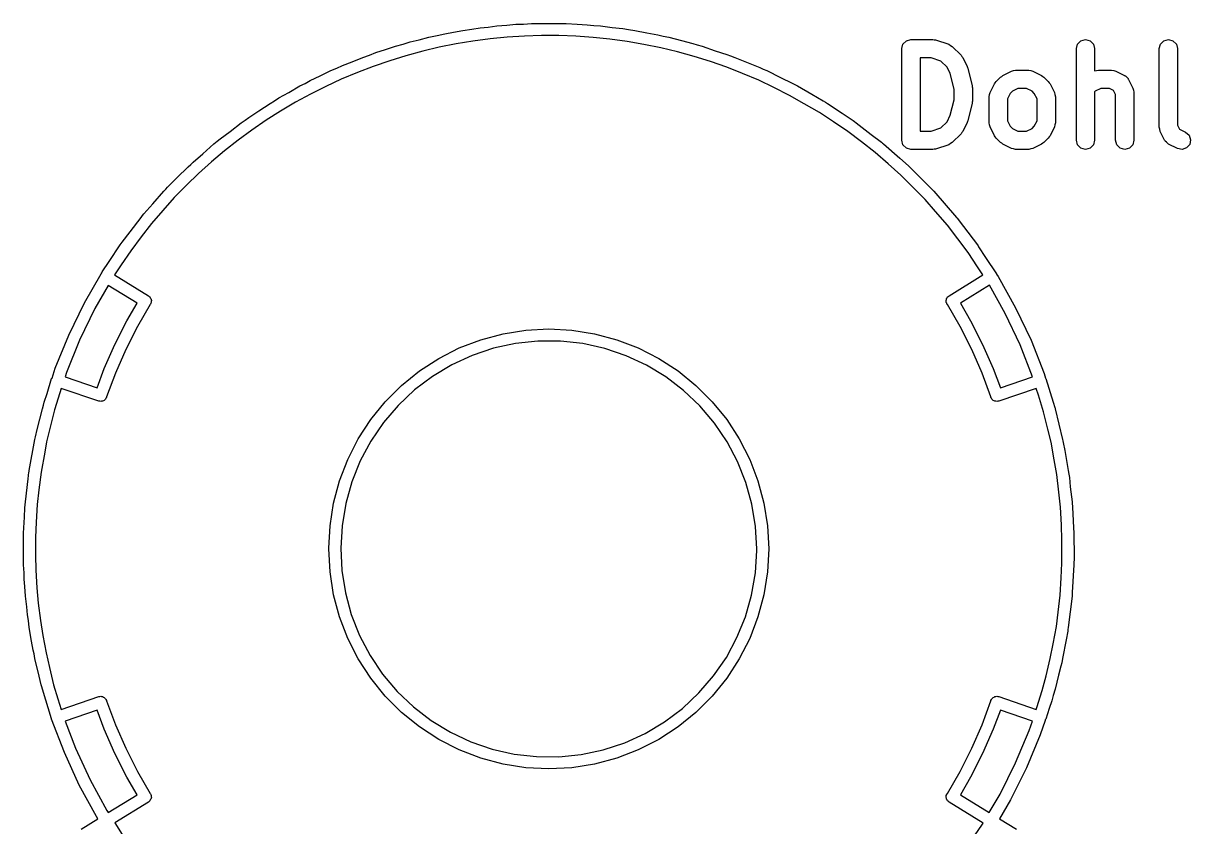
# Model space of a CAD drawing. Extents: x 115.8 to 162.6, y -137 to -97.1.
# Drawn here: x 115.75 to 134.86, y -123.31 to -110.17 of the extents above; entities that cross this region are included whole.
import ezdxf

# ---------------------------------------------------------------- set-up
doc = ezdxf.new("R2010")
doc.units = 0
doc.layers.add('BLACK', color=7, linetype='CONTINUOUS')

msp = doc.modelspace()

# ---------------------------------------------------------------- linework, layer by layer
at = {"layer": 'BLACK', "linetype": 'CONTINUOUS'}
for p, q in [((123.229, -110.242), (123.362, -110.229)), ((123.362, -110.229), (123.504, -110.21)), ((123.504, -110.21), (123.663, -110.2)), ((123.663, -110.2), (123.811, -110.185)), ((123.811, -110.185), (123.936, -110.182)), ((123.936, -110.182), (124.068, -110.173)), ((124.068, -110.173), (124.239, -110.173)), ((124.239, -110.173), (124.396, -110.169)), ((124.396, -110.169), (124.512, -110.173)), ((124.512, -110.173), (124.634, -110.173)), ((124.634, -110.173), (124.815, -110.185)), ((124.815, -110.185), (124.981, -110.192)), ((124.981, -110.192), (125.087, -110.203)), ((125.087, -110.203), (125.199, -110.21)), ((125.199, -110.21), (125.389, -110.236)), ((122.23, -110.438), (122.388, -110.395)), ((122.388, -110.395), (122.525, -110.368)), ((122.525, -110.368), (122.651, -110.338)), ((122.651, -110.338), (122.793, -110.315)), ((122.793, -110.315), (122.943, -110.285)), ((122.943, -110.285), (123.091, -110.265)), ((123.091, -110.265), (123.229, -110.242)), ((123.393, -110.422), (123.111, -110.459)), ((123.669, -110.395), (123.393, -110.422)), ((123.954, -110.376), (123.669, -110.395)), ((124.231, -110.368), (123.954, -110.376)), ((124.516, -110.368), (124.231, -110.368)), ((124.793, -110.379), (124.516, -110.368)), ((125.077, -110.398), (124.793, -110.379)), ((125.353, -110.428), (125.077, -110.398)), ((125.389, -110.236), (125.563, -110.254)), ((125.563, -110.254), (125.658, -110.271)), ((125.658, -110.271), (125.759, -110.285)), ((125.759, -110.285), (125.959, -110.324)), ((125.959, -110.324), (126.139, -110.356)), ((126.139, -110.356), (126.224, -110.377)), ((126.224, -110.377), (126.314, -110.395)), ((126.314, -110.395), (126.522, -110.451)), ((121.523, -110.647), (121.677, -110.599)), ((121.677, -110.599), (121.842, -110.543)), ((121.842, -110.543), (121.966, -110.509)), ((121.966, -110.509), (122.082, -110.473)), ((122.082, -110.473), (122.23, -110.438)), ((122.558, -110.561), (122.288, -110.625)), ((122.837, -110.505), (122.558, -110.561)), ((123.111, -110.459), (122.837, -110.505)), ((125.636, -110.465), (125.353, -110.428)), ((125.909, -110.514), (125.636, -110.465)), ((126.188, -110.569), (125.909, -110.514)), ((126.457, -110.636), (126.188, -110.569)), ((126.522, -110.451), (126.707, -110.498)), ((126.707, -110.498), (126.782, -110.521)), ((126.782, -110.521), (126.86, -110.543)), ((126.86, -110.543), (127.075, -110.616)), ((127.075, -110.616), (127.264, -110.677)), ((130.129, -110.583), (130.149, -110.508)), ((130.129, -112.083), (130.129, -110.583)), ((130.149, -110.508), (130.204, -110.453)), ((130.204, -110.453), (130.279, -110.433)), ((130.279, -110.433), (130.636, -110.433)), ((130.636, -110.433), (130.659, -110.439)), ((130.659, -110.439), (130.683, -110.441)), ((130.683, -110.441), (130.897, -110.512)), ((130.897, -110.512), (130.926, -110.531)), ((130.926, -110.531), (130.956, -110.548)), ((130.956, -110.548), (131.099, -110.691)), ((132.986, -110.583), (133.006, -110.508)), ((132.986, -112.083), (132.986, -110.583)), ((133.006, -110.508), (133.061, -110.453)), ((133.061, -110.453), (133.136, -110.433)), ((133.136, -110.433), (133.211, -110.453)), ((133.211, -110.453), (133.266, -110.508)), ((133.266, -110.508), (133.286, -110.583)), ((133.286, -110.583), (133.286, -110.948)), ((134.343, -110.583), (134.363, -110.508)), ((134.343, -111.869), (134.343, -110.583)), ((134.363, -110.508), (134.418, -110.453)), ((134.418, -110.453), (134.493, -110.433)), ((134.493, -110.433), (134.568, -110.453)), ((134.568, -110.453), (134.623, -110.508)), ((134.623, -110.508), (134.643, -110.583)), ((134.643, -110.583), (134.643, -111.833)), ((120.977, -110.858), (121.136, -110.797)), ((121.136, -110.797), (121.307, -110.725)), ((121.307, -110.725), (121.419, -110.687)), ((121.419, -110.687), (121.523, -110.647)), ((121.748, -110.781), (121.478, -110.873)), ((122.013, -110.699), (121.748, -110.781)), ((122.288, -110.625), (122.013, -110.699)), ((126.732, -110.71), (126.457, -110.636)), ((126.997, -110.795), (126.732, -110.71)), ((127.266, -110.888), (126.997, -110.795)), ((127.264, -110.677), (127.328, -110.702)), ((127.328, -110.702), (127.396, -110.725)), ((127.396, -110.725), (127.617, -110.817)), ((130.429, -110.733), (130.429, -111.933)), ((130.611, -110.733), (130.429, -110.733)), ((130.769, -110.786), (130.611, -110.733)), ((130.87, -110.886), (130.769, -110.786)), ((131.099, -110.691), (131.111, -110.712)), ((131.111, -110.712), (131.127, -110.73)), ((131.127, -110.73), (131.198, -110.873)), ((120.608, -111.03), (120.785, -110.943)), ((120.785, -110.943), (120.884, -110.901)), ((120.884, -110.901), (120.977, -110.858)), ((121.22, -110.973), (120.956, -111.083)), ((121.478, -110.873), (121.22, -110.973)), ((127.524, -110.99), (127.266, -110.888)), ((127.787, -111.1), (127.524, -110.99)), ((127.617, -110.817), (127.808, -110.894)), ((127.808, -110.894), (127.861, -110.919)), ((127.861, -110.919), (127.918, -110.943)), ((127.918, -110.943), (128.145, -111.055)), ((130.923, -110.992), (130.87, -110.886)), ((130.986, -111.244), (130.923, -110.992)), ((131.198, -110.873), (131.202, -110.889)), ((131.202, -110.889), (131.21, -110.904)), ((131.21, -110.904), (131.281, -111.189)), ((131.783, -111.02), (131.926, -110.949)), ((131.926, -110.949), (131.959, -110.942)), ((131.959, -110.942), (131.993, -110.933)), ((131.993, -110.933), (132.207, -110.933)), ((132.207, -110.933), (132.24, -110.942)), ((132.24, -110.942), (132.274, -110.949)), ((132.274, -110.949), (132.417, -111.02)), ((133.286, -110.948), (133.317, -110.942)), ((133.317, -110.942), (133.35, -110.933)), ((133.35, -110.933), (133.564, -110.933)), ((133.564, -110.933), (133.598, -110.942)), ((133.598, -110.942), (133.631, -110.949)), ((133.631, -110.949), (133.774, -111.02)), ((120.278, -111.194), (120.365, -111.151)), ((120.365, -111.151), (120.447, -111.106)), ((120.447, -111.106), (120.608, -111.03)), ((120.956, -111.083), (120.705, -111.2)), ((128.037, -111.22), (127.787, -111.1)), ((128.145, -111.055), (128.336, -111.147)), ((128.336, -111.147), (128.379, -111.172)), ((128.379, -111.172), (128.425, -111.194)), ((131.281, -111.189), (131.281, -111.208)), ((131.573, -111.302), (131.644, -111.159)), ((131.644, -111.159), (131.66, -111.141)), ((131.66, -111.141), (131.672, -111.12)), ((131.672, -111.12), (131.744, -111.048)), ((131.744, -111.048), (131.765, -111.036)), ((131.765, -111.036), (131.783, -111.02)), ((132.417, -111.02), (132.435, -111.036)), ((132.435, -111.036), (132.456, -111.048)), ((132.456, -111.048), (132.527, -111.12)), ((132.527, -111.12), (132.54, -111.141)), ((132.54, -111.141), (132.556, -111.159)), ((132.556, -111.159), (132.627, -111.302)), ((133.774, -111.02), (133.781, -111.026)), ((133.781, -111.026), (133.79, -111.029)), ((133.79, -111.029), (133.81, -111.052)), ((133.81, -111.052), (133.832, -111.072)), ((133.832, -111.072), (133.835, -111.08)), ((133.835, -111.08), (133.841, -111.087)), ((133.841, -111.087), (133.913, -111.23)), ((119.935, -111.389), (120.098, -111.299)), ((120.098, -111.299), (120.278, -111.194)), ((120.45, -111.327), (120.207, -111.461)), ((120.705, -111.2), (120.45, -111.327)), ((128.292, -111.347), (128.037, -111.22)), ((128.534, -111.484), (128.292, -111.347)), ((128.425, -111.194), (128.657, -111.329)), ((128.657, -111.329), (128.845, -111.436)), ((130.986, -111.422), (130.986, -111.244)), ((131.281, -111.208), (131.286, -111.226)), ((131.286, -111.226), (131.286, -111.44)), ((131.557, -111.369), (131.566, -111.335)), ((131.557, -111.797), (131.557, -111.369)), ((131.566, -111.335), (131.573, -111.302)), ((131.902, -111.315), (131.857, -111.404)), ((131.939, -111.278), (131.902, -111.315)), ((132.028, -111.233), (131.939, -111.278)), ((132.172, -111.233), (132.028, -111.233)), ((132.261, -111.278), (132.172, -111.233)), ((132.298, -111.315), (132.261, -111.278)), ((132.343, -111.404), (132.298, -111.315)), ((132.627, -111.302), (132.634, -111.335)), ((132.634, -111.335), (132.643, -111.369)), ((132.643, -111.369), (132.643, -111.797)), ((133.296, -111.278), (133.286, -111.288)), ((133.286, -111.288), (133.286, -112.083)), ((133.385, -111.233), (133.296, -111.278)), ((133.529, -111.233), (133.385, -111.233)), ((133.595, -111.266), (133.529, -111.233)), ((133.629, -111.333), (133.595, -111.266)), ((133.629, -112.083), (133.629, -111.333)), ((133.913, -111.23), (133.92, -111.264)), ((133.92, -111.264), (133.929, -111.297)), ((133.929, -111.297), (133.929, -112.083)), ((119.607, -111.601), (119.789, -111.479)), ((119.789, -111.479), (119.865, -111.435)), ((119.865, -111.435), (119.935, -111.389)), ((120.207, -111.461), (119.961, -111.604)), ((128.78, -111.627), (128.534, -111.484)), ((128.845, -111.436), (128.878, -111.458)), ((128.878, -111.458), (128.914, -111.479)), ((128.914, -111.479), (129.152, -111.638)), ((130.923, -111.673), (130.986, -111.422)), ((131.281, -111.476), (131.21, -111.762)), ((131.286, -111.44), (131.281, -111.458)), ((131.281, -111.458), (131.281, -111.476)), ((131.857, -111.404), (131.857, -111.762)), ((132.343, -111.762), (132.343, -111.404)), ((119.319, -111.794), (119.384, -111.751)), ((119.384, -111.751), (119.443, -111.707)), ((119.443, -111.707), (119.607, -111.601)), ((119.728, -111.755), (119.491, -111.914)), ((119.961, -111.604), (119.728, -111.755)), ((129.012, -111.78), (128.78, -111.627)), ((129.152, -111.638), (129.333, -111.758)), ((129.333, -111.758), (129.357, -111.777)), ((130.87, -111.78), (130.923, -111.673)), ((131.21, -111.762), (131.202, -111.777)), ((131.857, -111.762), (131.902, -111.851)), ((132.298, -111.851), (132.343, -111.762)), ((118.974, -112.057), (119.136, -111.936)), ((119.136, -111.936), (119.319, -111.794)), ((119.491, -111.914), (119.269, -112.08)), ((129.248, -111.939), (129.012, -111.78)), ((129.47, -112.108), (129.248, -111.939)), ((129.357, -111.777), (129.383, -111.794)), ((129.383, -111.794), (129.629, -111.985)), ((130.429, -111.933), (130.611, -111.933)), ((130.611, -111.933), (130.769, -111.88)), ((130.769, -111.88), (130.87, -111.78)), ((131.111, -111.954), (131.099, -111.975)), ((131.127, -111.936), (131.111, -111.954)), ((131.198, -111.793), (131.127, -111.936)), ((131.202, -111.777), (131.198, -111.793)), ((131.566, -111.831), (131.557, -111.797)), ((131.573, -111.864), (131.566, -111.831)), ((131.644, -112.007), (131.573, -111.864)), ((131.902, -111.851), (131.939, -111.888)), ((131.939, -111.888), (132.028, -111.933)), ((132.028, -111.933), (132.172, -111.933)), ((132.172, -111.933), (132.261, -111.888)), ((132.261, -111.888), (132.298, -111.851)), ((132.627, -111.864), (132.556, -112.007)), ((132.634, -111.831), (132.627, -111.864)), ((132.643, -111.797), (132.634, -111.831)), ((134.352, -111.902), (134.343, -111.869)), ((134.359, -111.936), (134.352, -111.902)), ((134.43, -112.079), (134.359, -111.936)), ((134.643, -111.833), (134.676, -111.9)), ((134.676, -111.9), (134.774, -111.949)), ((134.774, -111.949), (134.832, -112)), ((118.688, -112.302), (118.872, -112.14)), ((118.872, -112.14), (118.925, -112.099)), ((118.925, -112.099), (118.974, -112.057)), ((119.269, -112.08), (119.044, -112.254)), ((129.694, -112.281), (129.47, -112.108)), ((129.629, -111.985), (129.798, -112.113)), ((129.798, -112.113), (129.814, -112.127)), ((129.814, -112.127), (129.831, -112.14)), ((129.831, -112.14), (130.096, -112.374)), ((130.149, -112.158), (130.129, -112.083)), ((130.926, -112.135), (130.897, -112.154)), ((130.956, -112.118), (130.926, -112.135)), ((131.099, -111.975), (130.956, -112.118)), ((131.66, -112.025), (131.644, -112.007)), ((131.672, -112.046), (131.66, -112.025)), ((131.744, -112.118), (131.672, -112.046)), ((131.765, -112.13), (131.744, -112.118)), ((131.783, -112.146), (131.765, -112.13)), ((131.926, -112.217), (131.783, -112.146)), ((132.417, -112.146), (132.274, -112.217)), ((132.435, -112.13), (132.417, -112.146)), ((132.456, -112.118), (132.435, -112.13)), ((132.527, -112.046), (132.456, -112.118)), ((132.54, -112.025), (132.527, -112.046)), ((132.556, -112.007), (132.54, -112.025)), ((133.006, -112.158), (132.986, -112.083)), ((133.286, -112.083), (133.266, -112.158)), ((133.649, -112.158), (133.629, -112.083)), ((133.929, -112.083), (133.908, -112.158)), ((134.436, -112.085), (134.43, -112.079)), ((134.439, -112.094), (134.436, -112.085)), ((134.462, -112.114), (134.439, -112.094)), ((134.482, -112.137), (134.462, -112.114)), ((134.49, -112.14), (134.482, -112.137)), ((134.497, -112.146), (134.49, -112.14)), ((134.64, -112.217), (134.497, -112.146)), ((134.832, -112), (134.857, -112.074)), ((134.857, -112.074), (134.841, -112.15)), ((118.53, -112.438), (118.688, -112.302)), ((119.044, -112.254), (118.833, -112.435)), ((129.905, -112.466), (129.694, -112.281)), ((130.204, -112.213), (130.149, -112.158)), ((130.279, -112.233), (130.204, -112.213)), ((130.636, -112.233), (130.279, -112.233)), ((130.659, -112.227), (130.636, -112.233)), ((130.683, -112.225), (130.659, -112.227)), ((130.897, -112.154), (130.683, -112.225)), ((131.959, -112.224), (131.926, -112.217)), ((131.993, -112.233), (131.959, -112.224)), ((132.207, -112.233), (131.993, -112.233)), ((132.24, -112.224), (132.207, -112.233)), ((132.274, -112.217), (132.24, -112.224)), ((133.061, -112.213), (133.006, -112.158)), ((133.136, -112.233), (133.061, -112.213)), ((133.211, -112.213), (133.136, -112.233)), ((133.266, -112.158), (133.211, -112.213)), ((133.704, -112.213), (133.649, -112.158)), ((133.779, -112.233), (133.704, -112.213)), ((133.854, -112.213), (133.779, -112.233)), ((133.908, -112.158), (133.854, -112.213)), ((134.716, -112.233), (134.64, -112.217)), ((134.79, -112.208), (134.716, -112.233)), ((134.841, -112.15), (134.79, -112.208)), ((118.266, -112.699), (118.448, -112.515)), ((118.448, -112.515), (118.491, -112.477)), ((118.491, -112.477), (118.53, -112.438)), ((118.833, -112.435), (118.62, -112.624)), ((130.116, -112.653), (129.905, -112.466)), ((130.096, -112.374), (130.238, -112.499)), ((130.238, -112.499), (130.246, -112.507)), ((130.246, -112.507), (130.255, -112.515)), ((130.255, -112.515), (130.603, -112.866)), ((118.113, -112.849), (118.266, -112.699)), ((118.62, -112.624), (118.422, -112.818)), ((130.318, -112.856), (130.116, -112.653)), ((118.049, -112.917), (118.083, -112.883)), ((118.083, -112.883), (118.113, -112.849)), ((118.422, -112.818), (118.221, -113.02)), ((130.51, -113.05), (130.318, -112.856)), ((130.603, -112.866), (130.651, -112.914)), ((117.869, -113.124), (118.049, -112.917)), ((118.221, -113.02), (118.037, -113.229)), ((130.68, -113.245), (130.51, -113.05)), ((130.651, -112.914), (130.652, -112.915)), ((130.652, -112.915), (130.653, -112.917)), ((130.653, -112.917), (131.024, -113.344)), ((117.703, -113.315), (117.725, -113.287)), ((117.725, -113.287), (117.869, -113.124)), ((118.037, -113.229), (117.85, -113.443)), ((130.875, -113.47), (130.68, -113.245)), ((117.5, -113.578), (117.678, -113.344)), ((117.678, -113.344), (117.703, -113.315)), ((117.85, -113.443), (117.68, -113.664)), ((131.045, -113.693), (130.875, -113.47)), ((131.024, -113.344), (131.029, -113.35)), ((131.029, -113.35), (131.035, -113.356)), ((131.035, -113.356), (131.138, -113.493)), ((117.367, -113.75), (117.5, -113.578)), ((117.68, -113.664), (117.509, -113.89)), ((131.138, -113.493), (131.367, -113.794)), ((117.157, -114.064), (117.336, -113.794)), ((117.336, -113.794), (117.353, -113.772)), ((117.353, -113.772), (117.367, -113.75)), ((131.214, -113.918), (131.045, -113.693)), ((131.367, -113.794), (131.377, -113.809)), ((131.377, -113.809), (131.387, -113.823)), ((131.387, -113.823), (131.501, -113.998)), ((117.509, -113.89), (117.353, -114.122)), ((131.37, -114.154), (131.214, -113.918)), ((131.501, -113.998), (131.679, -114.266)), ((117.034, -114.251), (117.042, -114.237)), ((117.042, -114.237), (117.157, -114.064)), ((117.353, -114.122), (117.246, -114.285)), ((131.456, -114.285), (131.37, -114.154)), ((116.751, -114.744), (117.023, -114.27)), ((117.023, -114.27), (117.024, -114.266)), ((117.024, -114.266), (117.034, -114.251)), ((117.024, -114.266), (117.024, -114.266)), ((117.246, -114.285), (117.801, -114.626)), ((130.902, -114.626), (131.456, -114.285)), ((131.679, -114.266), (131.679, -114.266)), ((131.679, -114.266), (131.68, -114.271)), ((131.68, -114.271), (131.707, -114.313)), ((131.707, -114.313), (131.993, -114.824)), ((117.141, -114.456), (116.923, -114.836)), ((117.613, -114.745), (117.141, -114.456)), ((117.801, -114.626), (117.811, -114.638)), ((130.892, -114.638), (130.902, -114.626)), ((131.563, -114.454), (131.09, -114.745)), ((131.82, -114.914), (131.563, -114.454)), ((116.495, -115.271), (116.751, -114.744)), ((117.446, -115.034), (117.613, -114.745)), ((117.827, -114.769), (117.62, -115.128)), ((117.811, -114.638), (117.824, -114.646)), ((117.824, -114.646), (117.83, -114.661)), ((117.833, -114.763), (117.827, -114.769)), ((117.83, -114.661), (117.841, -114.673)), ((117.837, -114.748), (117.833, -114.763)), ((117.845, -114.735), (117.837, -114.748)), ((117.841, -114.673), (117.842, -114.689)), ((117.842, -114.689), (117.848, -114.703)), ((117.848, -114.703), (117.844, -114.719)), ((117.844, -114.719), (117.845, -114.735)), ((130.855, -114.703), (130.861, -114.689)), ((130.858, -114.719), (130.855, -114.703)), ((130.857, -114.735), (130.858, -114.719)), ((130.865, -114.748), (130.857, -114.735)), ((130.861, -114.689), (130.862, -114.673)), ((130.862, -114.673), (130.872, -114.661)), ((130.869, -114.763), (130.865, -114.748)), ((130.876, -114.769), (130.869, -114.763)), ((130.872, -114.661), (130.878, -114.646)), ((131.083, -115.128), (130.876, -114.769)), ((130.878, -114.646), (130.892, -114.638)), ((131.09, -114.745), (131.256, -115.034)), ((116.923, -114.836), (116.673, -115.35)), ((132.065, -115.43), (131.82, -114.914)), ((131.993, -114.824), (132.244, -115.353)), ((117.251, -115.422), (117.446, -115.034)), ((117.62, -115.128), (117.429, -115.506)), ((123.603, -115.247), (123.975, -115.188)), ((123.975, -115.188), (124.351, -115.168)), ((124.351, -115.168), (124.728, -115.188)), ((124.728, -115.188), (125.1, -115.247)), ((131.274, -115.506), (131.083, -115.128)), ((131.256, -115.034), (131.452, -115.422)), ((116.275, -115.813), (116.495, -115.271)), ((116.673, -115.35), (116.458, -115.88)), ((122.887, -115.48), (123.239, -115.345)), ((123.239, -115.345), (123.603, -115.247)), ((124.173, -115.368), (123.807, -115.407)), ((124.541, -115.369), (124.173, -115.368)), ((124.907, -115.409), (124.541, -115.369)), ((125.1, -115.247), (125.464, -115.345)), ((125.464, -115.345), (125.816, -115.48)), ((132.244, -115.353), (132.458, -115.898)), ((117.077, -115.819), (117.251, -115.422)), ((117.429, -115.506), (117.259, -115.893)), ((122.551, -115.651), (122.887, -115.48)), ((123.447, -115.486), (123.098, -115.603)), ((123.807, -115.407), (123.447, -115.486)), ((125.267, -115.489), (124.907, -115.409)), ((125.616, -115.607), (125.267, -115.489)), ((125.816, -115.48), (126.151, -115.651)), ((131.443, -115.893), (131.274, -115.506)), ((131.452, -115.422), (131.626, -115.819)), ((132.269, -115.951), (132.065, -115.43)), ((122.235, -115.856), (122.551, -115.651)), ((122.763, -115.756), (122.447, -115.946)), ((123.098, -115.603), (122.763, -115.756)), ((125.95, -115.762), (125.616, -115.607)), ((126.265, -115.952), (125.95, -115.762)), ((126.151, -115.651), (126.467, -115.856)), ((116.223, -115.972), (116.275, -115.813)), ((116.458, -115.88), (116.435, -115.952)), ((116.435, -115.952), (116.96, -116.131)), ((116.96, -116.131), (117.077, -115.819)), ((117.259, -115.893), (117.114, -116.281)), ((121.942, -116.093), (122.235, -115.856)), ((122.447, -115.946), (122.154, -116.168)), ((126.558, -116.175), (126.265, -115.952)), ((126.467, -115.856), (126.76, -116.093)), ((131.589, -116.281), (131.443, -115.893)), ((131.626, -115.819), (131.743, -116.131)), ((131.743, -116.131), (132.269, -115.951)), ((132.458, -115.898), (132.483, -115.976)), ((116.141, -116.223), (116.215, -115.982)), ((116.215, -115.982), (116.223, -115.972)), ((116.372, -116.142), (116.348, -116.216)), ((116.987, -116.352), (116.372, -116.142)), ((121.676, -116.36), (121.942, -116.093)), ((126.76, -116.093), (127.027, -116.36)), ((132.331, -116.142), (131.716, -116.352)), ((132.366, -116.253), (132.331, -116.142)), ((132.483, -115.976), (132.487, -115.982)), ((132.487, -115.982), (132.487, -115.982)), ((132.487, -115.982), (132.607, -116.369)), ((116.093, -116.369), (116.141, -116.223)), ((116.348, -116.216), (116.262, -116.493)), ((117.062, -116.344), (117.049, -116.353)), ((117.077, -116.339), (117.062, -116.344)), ((117.086, -116.327), (117.077, -116.339)), ((117.099, -116.318), (117.086, -116.327)), ((117.104, -116.303), (117.099, -116.318)), ((117.114, -116.29), (117.104, -116.303)), ((117.114, -116.281), (117.114, -116.29)), ((122.154, -116.168), (121.885, -116.42)), ((126.825, -116.429), (126.558, -116.175)), ((131.589, -116.29), (131.589, -116.281)), ((131.598, -116.303), (131.589, -116.29)), ((131.603, -116.318), (131.598, -116.303)), ((131.616, -116.327), (131.603, -116.318)), ((131.626, -116.339), (131.616, -116.327)), ((131.641, -116.344), (131.626, -116.339)), ((131.654, -116.353), (131.641, -116.344)), ((132.451, -116.527), (132.366, -116.253)), ((115.98, -116.812), (116.063, -116.475)), ((116.063, -116.475), (116.08, -116.418)), ((116.08, -116.418), (116.093, -116.369)), ((116.262, -116.493), (116.202, -116.731)), ((117.003, -116.352), (116.987, -116.352)), ((117.018, -116.358), (117.003, -116.352)), ((117.033, -116.353), (117.018, -116.358)), ((117.049, -116.353), (117.033, -116.353)), ((121.439, -116.652), (121.676, -116.36)), ((121.885, -116.42), (121.646, -116.7)), ((127.063, -116.71), (126.825, -116.429)), ((127.027, -116.36), (127.264, -116.652)), ((131.67, -116.353), (131.654, -116.353)), ((131.685, -116.358), (131.67, -116.353)), ((131.7, -116.352), (131.685, -116.358)), ((131.716, -116.352), (131.7, -116.352)), ((132.52, -116.809), (132.451, -116.527)), ((132.607, -116.369), (132.634, -116.456)), ((132.634, -116.456), (132.637, -116.465)), ((132.637, -116.465), (132.64, -116.475)), ((132.64, -116.475), (132.762, -116.976)), ((116.202, -116.731), (116.133, -117.015)), ((121.234, -116.968), (121.439, -116.652)), ((121.646, -116.7), (121.439, -117.005)), ((127.27, -117.015), (127.063, -116.71)), ((127.264, -116.652), (127.469, -116.968)), ((115.949, -116.936), (115.98, -116.812)), ((132.572, -117.023), (132.52, -116.809)), ((115.848, -117.484), (115.94, -116.976)), ((115.94, -116.976), (115.945, -116.955)), ((115.945, -116.955), (115.949, -116.936)), ((116.133, -117.015), (116.101, -117.187)), ((121.063, -117.304), (121.234, -116.968)), ((121.439, -117.005), (121.265, -117.329)), ((127.442, -117.34), (127.27, -117.015)), ((127.469, -116.968), (127.64, -117.304)), ((132.624, -117.311), (132.572, -117.023)), ((132.762, -116.976), (132.767, -117.002)), ((132.767, -117.002), (132.773, -117.025)), ((132.773, -117.025), (132.796, -117.16)), ((116.101, -117.187), (116.042, -117.513)), ((120.927, -117.656), (121.063, -117.304)), ((127.64, -117.304), (127.775, -117.656)), ((132.796, -117.16), (132.855, -117.484)), ((115.846, -117.499), (115.848, -117.484)), ((121.265, -117.329), (121.128, -117.671)), ((127.578, -117.682), (127.442, -117.34)), ((132.666, -117.553), (132.624, -117.311)), ((132.855, -117.484), (132.862, -117.547)), ((115.786, -117.996), (115.831, -117.622)), ((115.831, -117.622), (115.844, -117.512)), ((115.844, -117.512), (115.846, -117.499)), ((116.042, -117.513), (116.007, -117.801)), ((120.83, -118.02), (120.927, -117.656)), ((121.128, -117.671), (121.028, -118.026)), ((127.677, -118.037), (127.578, -117.682)), ((127.775, -117.656), (127.873, -118.02)), ((132.7, -117.841), (132.666, -117.553)), ((132.862, -117.547), (132.872, -117.601)), ((132.872, -117.601), (132.887, -117.754)), ((116.007, -117.801), (115.98, -118.043)), ((132.725, -118.087), (132.7, -117.841)), ((132.887, -117.754), (132.916, -117.996)), ((115.778, -118.094), (115.783, -118.049)), ((115.783, -118.049), (115.786, -117.996)), ((115.98, -118.043), (115.962, -118.333)), ((120.771, -118.392), (120.83, -118.02)), ((121.028, -118.026), (120.968, -118.389)), ((127.736, -118.401), (127.677, -118.037)), ((127.873, -118.02), (127.932, -118.392)), ((132.916, -117.996), (132.923, -118.099)), ((115.755, -118.511), (115.771, -118.248)), ((115.771, -118.248), (115.778, -118.094)), ((132.743, -118.376), (132.725, -118.087)), ((132.923, -118.099), (132.931, -118.184)), ((132.931, -118.184), (132.936, -118.322)), ((115.962, -118.333), (115.951, -118.58)), ((120.752, -118.757), (120.771, -118.392)), ((120.968, -118.389), (120.946, -118.757)), ((127.756, -118.768), (127.736, -118.401)), ((127.932, -118.392), (127.951, -118.768)), ((132.751, -118.624), (132.743, -118.376)), ((132.936, -118.322), (132.947, -118.511)), ((115.752, -118.678), (115.755, -118.602)), ((115.755, -118.602), (115.755, -118.511)), ((115.951, -118.58), (115.951, -118.87)), ((132.751, -119), (132.751, -118.624)), ((132.947, -118.511), (132.947, -118.655)), ((115.752, -118.68), (115.752, -118.678)), ((115.755, -118.823), (115.752, -118.68)), ((115.755, -119.026), (115.755, -118.823)), ((120.751, -118.768), (120.752, -118.757)), ((120.771, -119.145), (120.751, -118.768)), ((120.946, -118.757), (120.965, -119.124)), ((127.734, -119.16), (127.756, -118.792)), ((127.756, -118.792), (127.756, -118.768)), ((127.951, -118.768), (127.932, -119.145)), ((132.947, -118.655), (132.951, -118.768)), ((132.951, -118.768), (132.949, -118.949)), ((115.951, -118.87), (115.957, -119.118)), ((132.738, -119.241), (132.751, -119)), ((132.949, -118.949), (132.947, -118.985)), ((132.947, -118.985), (132.947, -119.026)), ((115.763, -119.158), (115.755, -119.026)), ((115.766, -119.264), (115.763, -119.158)), ((115.957, -119.118), (115.974, -119.406)), ((120.83, -119.517), (120.771, -119.145)), ((120.965, -119.124), (121.023, -119.488)), ((127.672, -119.523), (127.734, -119.16)), ((127.932, -119.145), (127.873, -119.517)), ((132.947, -119.026), (132.92, -119.484)), ((115.777, -119.385), (115.766, -119.264)), ((115.786, -119.541), (115.777, -119.385)), ((115.974, -119.406), (115.997, -119.654)), ((132.721, -119.524), (132.738, -119.241)), ((115.807, -119.715), (115.786, -119.541)), ((120.927, -119.881), (120.83, -119.517)), ((121.023, -119.488), (121.12, -119.843)), ((127.571, -119.877), (127.672, -119.523)), ((127.873, -119.517), (127.775, -119.881)), ((132.687, -119.804), (132.721, -119.524)), ((132.916, -119.541), (132.855, -120.053)), ((132.917, -119.537), (132.916, -119.541)), ((132.92, -119.484), (132.917, -119.533)), ((132.917, -119.533), (132.917, -119.537)), ((115.819, -119.846), (115.807, -119.715)), ((115.997, -119.654), (116.032, -119.941)), ((115.834, -119.939), (115.819, -119.846)), ((115.848, -120.053), (115.834, -119.939)), ((116.032, -119.941), (116.071, -120.186)), ((121.063, -120.233), (120.927, -119.881)), ((121.12, -119.843), (121.255, -120.186)), ((127.432, -120.218), (127.571, -119.877)), ((127.775, -119.881), (127.64, -120.233)), ((132.659, -120.036), (132.687, -119.804)), ((115.888, -120.275), (115.848, -120.053)), ((132.606, -120.323), (132.659, -120.036)), ((132.845, -120.114), (132.818, -120.256)), ((132.849, -120.086), (132.845, -120.114)), ((132.855, -120.053), (132.849, -120.086)), ((115.912, -120.424), (115.888, -120.275)), ((116.071, -120.186), (116.123, -120.471)), ((121.234, -120.568), (121.063, -120.233)), ((121.255, -120.186), (121.427, -120.512)), ((127.258, -120.543), (127.432, -120.218)), ((127.64, -120.233), (127.469, -120.568)), ((132.56, -120.564), (132.606, -120.323)), ((132.818, -120.256), (132.762, -120.561)), ((115.927, -120.486), (115.912, -120.424)), ((115.94, -120.561), (115.927, -120.486)), ((116.123, -120.471), (116.179, -120.711)), ((121.427, -120.512), (121.632, -120.818)), ((127.049, -120.846), (127.258, -120.543)), ((116.011, -120.849), (115.94, -120.561)), ((116.179, -120.711), (116.248, -120.994)), ((121.439, -120.885), (121.234, -120.568)), ((127.469, -120.568), (127.264, -120.885)), ((132.491, -120.846), (132.56, -120.564)), ((132.734, -120.688), (132.695, -120.836)), ((132.746, -120.63), (132.734, -120.688)), ((132.762, -120.561), (132.746, -120.63)), ((116.044, -120.994), (116.011, -120.849)), ((121.676, -121.177), (121.439, -120.885)), ((121.632, -120.818), (121.869, -121.099)), ((126.809, -121.125), (127.049, -120.846)), ((127.264, -120.885), (127.027, -121.177)), ((132.427, -121.086), (132.491, -120.846)), ((132.695, -120.836), (132.64, -121.062)), ((116.054, -121.025), (116.044, -120.994)), ((116.063, -121.062), (116.054, -121.025)), ((116.214, -121.55), (116.063, -121.062)), ((116.248, -120.994), (116.317, -121.222)), ((121.869, -121.099), (122.135, -121.354)), ((126.54, -121.377), (126.809, -121.125)), ((132.342, -121.362), (132.427, -121.086)), ((132.64, -121.062), (132.607, -121.167)), ((116.317, -121.222), (116.371, -121.396)), ((116.371, -121.396), (116.987, -121.185)), ((116.987, -121.185), (117.003, -121.185)), ((117.003, -121.185), (117.018, -121.179)), ((117.018, -121.179), (117.033, -121.184)), ((117.033, -121.184), (117.049, -121.184)), ((117.049, -121.184), (117.062, -121.193)), ((117.062, -121.193), (117.077, -121.198)), ((117.077, -121.198), (117.086, -121.21)), ((117.086, -121.21), (117.099, -121.219)), ((117.099, -121.219), (117.104, -121.234)), ((117.104, -121.234), (117.114, -121.247)), ((117.114, -121.247), (117.114, -121.256)), ((117.114, -121.256), (117.259, -121.644)), ((121.942, -121.444), (121.676, -121.177)), ((127.027, -121.177), (126.76, -121.444)), ((131.443, -121.644), (131.589, -121.256)), ((131.589, -121.247), (131.598, -121.234)), ((131.589, -121.256), (131.589, -121.247)), ((131.598, -121.234), (131.603, -121.219)), ((131.603, -121.219), (131.616, -121.21)), ((131.616, -121.21), (131.626, -121.198)), ((131.626, -121.198), (131.641, -121.193)), ((131.641, -121.193), (131.654, -121.184)), ((131.654, -121.184), (131.67, -121.184)), ((131.67, -121.184), (131.685, -121.179)), ((131.685, -121.179), (131.7, -121.185)), ((131.7, -121.185), (131.716, -121.185)), ((131.716, -121.185), (132.33, -121.395)), ((132.584, -121.254), (132.541, -121.382)), ((132.607, -121.167), (132.584, -121.254)), ((116.96, -121.405), (116.435, -121.585)), ((117.077, -121.718), (116.96, -121.405)), ((122.235, -121.681), (121.942, -121.444)), ((122.135, -121.354), (122.428, -121.578)), ((126.245, -121.598), (126.54, -121.377)), ((126.76, -121.444), (126.467, -121.681)), ((131.743, -121.405), (131.626, -121.718)), ((132.266, -121.585), (131.743, -121.405)), ((132.33, -121.395), (132.342, -121.362)), ((132.541, -121.382), (132.487, -121.555)), ((116.215, -121.554), (116.214, -121.55)), ((116.215, -121.555), (116.215, -121.554)), ((116.215, -121.554), (116.215, -121.554)), ((116.423, -122.101), (116.215, -121.555)), ((116.215, -121.555), (116.215, -121.555)), ((116.435, -121.585), (116.603, -122.026)), ((117.259, -121.644), (117.429, -122.031)), ((122.551, -121.886), (122.235, -121.681)), ((122.428, -121.578), (122.742, -121.769)), ((125.929, -121.786), (126.245, -121.598)), ((126.467, -121.681), (126.151, -121.886)), ((131.274, -122.031), (131.443, -121.644)), ((132.214, -121.739), (132.266, -121.585)), ((132.476, -121.573), (132.396, -121.808)), ((132.478, -121.567), (132.476, -121.573)), ((132.487, -121.555), (132.478, -121.567)), ((132.487, -121.555), (132.487, -121.555)), ((117.251, -122.115), (117.077, -121.718)), ((122.887, -122.057), (122.551, -121.886)), ((122.742, -121.769), (123.076, -121.926)), ((125.594, -121.939), (125.929, -121.786)), ((126.151, -121.886), (125.816, -122.057)), ((131.626, -121.718), (131.452, -122.115)), ((131.993, -122.267), (132.214, -121.739)), ((132.396, -121.808), (132.171, -122.348)), ((116.603, -122.026), (116.843, -122.545)), ((117.429, -122.031), (117.62, -122.409)), ((123.239, -122.192), (122.887, -122.057)), ((123.076, -121.926), (123.424, -122.045)), ((123.424, -122.045), (123.783, -122.126)), ((124.884, -122.132), (125.244, -122.054)), ((125.244, -122.054), (125.594, -121.939)), ((125.816, -122.057), (125.464, -122.192)), ((131.083, -122.409), (131.274, -122.031)), ((116.668, -122.633), (116.423, -122.101)), ((117.446, -122.503), (117.251, -122.115)), ((123.603, -122.29), (123.239, -122.192)), ((123.783, -122.126), (124.149, -122.167)), ((124.149, -122.167), (124.518, -122.169)), ((124.518, -122.169), (124.884, -122.132)), ((125.464, -122.192), (125.1, -122.29)), ((131.452, -122.115), (131.256, -122.503)), ((131.738, -122.779), (131.993, -122.267)), ((117.62, -122.409), (117.827, -122.768)), ((123.975, -122.349), (123.603, -122.29)), ((124.351, -122.368), (123.975, -122.349)), ((124.728, -122.349), (124.351, -122.368)), ((125.1, -122.29), (124.728, -122.349)), ((130.876, -122.768), (131.083, -122.409)), ((132.171, -122.348), (131.909, -122.872)), ((116.949, -123.146), (116.668, -122.633)), ((116.843, -122.545), (117.117, -123.047)), ((117.613, -122.792), (117.446, -122.503)), ((131.256, -122.503), (131.09, -122.792)), ((117.14, -123.083), (117.613, -122.792)), ((117.827, -122.768), (117.833, -122.774)), ((117.833, -122.774), (117.837, -122.789)), ((117.837, -122.789), (117.845, -122.802)), ((117.848, -122.834), (117.842, -122.848)), ((117.845, -122.802), (117.844, -122.818)), ((117.844, -122.818), (117.848, -122.834)), ((130.855, -122.834), (130.858, -122.818)), ((130.861, -122.848), (130.855, -122.834)), ((130.857, -122.802), (130.865, -122.789)), ((130.858, -122.818), (130.857, -122.802)), ((130.865, -122.789), (130.869, -122.774)), ((130.869, -122.774), (130.876, -122.768)), ((131.09, -122.792), (131.56, -123.081)), ((131.56, -123.081), (131.738, -122.779)), ((117.801, -122.911), (117.247, -123.251)), ((117.811, -122.899), (117.801, -122.911)), ((117.824, -122.891), (117.811, -122.899)), ((117.83, -122.876), (117.824, -122.891)), ((117.841, -122.864), (117.83, -122.876)), ((117.842, -122.848), (117.841, -122.864)), ((130.862, -122.864), (130.861, -122.848)), ((130.872, -122.876), (130.862, -122.864)), ((130.878, -122.891), (130.872, -122.876)), ((130.892, -122.899), (130.878, -122.891)), ((130.902, -122.911), (130.892, -122.899)), ((131.459, -123.253), (130.902, -122.911)), ((131.909, -122.872), (131.726, -123.183)), ((116.699, -123.353), (116.973, -123.185)), ((116.973, -123.185), (116.949, -123.146)), ((117.117, -123.047), (117.14, -123.083)), ((131.726, -123.183), (132.004, -123.353)), ((117.247, -123.251), (117.425, -123.529)), ((131.125, -123.744), (131.448, -123.272)), ((131.448, -123.272), (131.459, -123.253))]:
    msp.add_line(p, q, dxfattribs=at)

doc.saveas('drawing.dxf')
